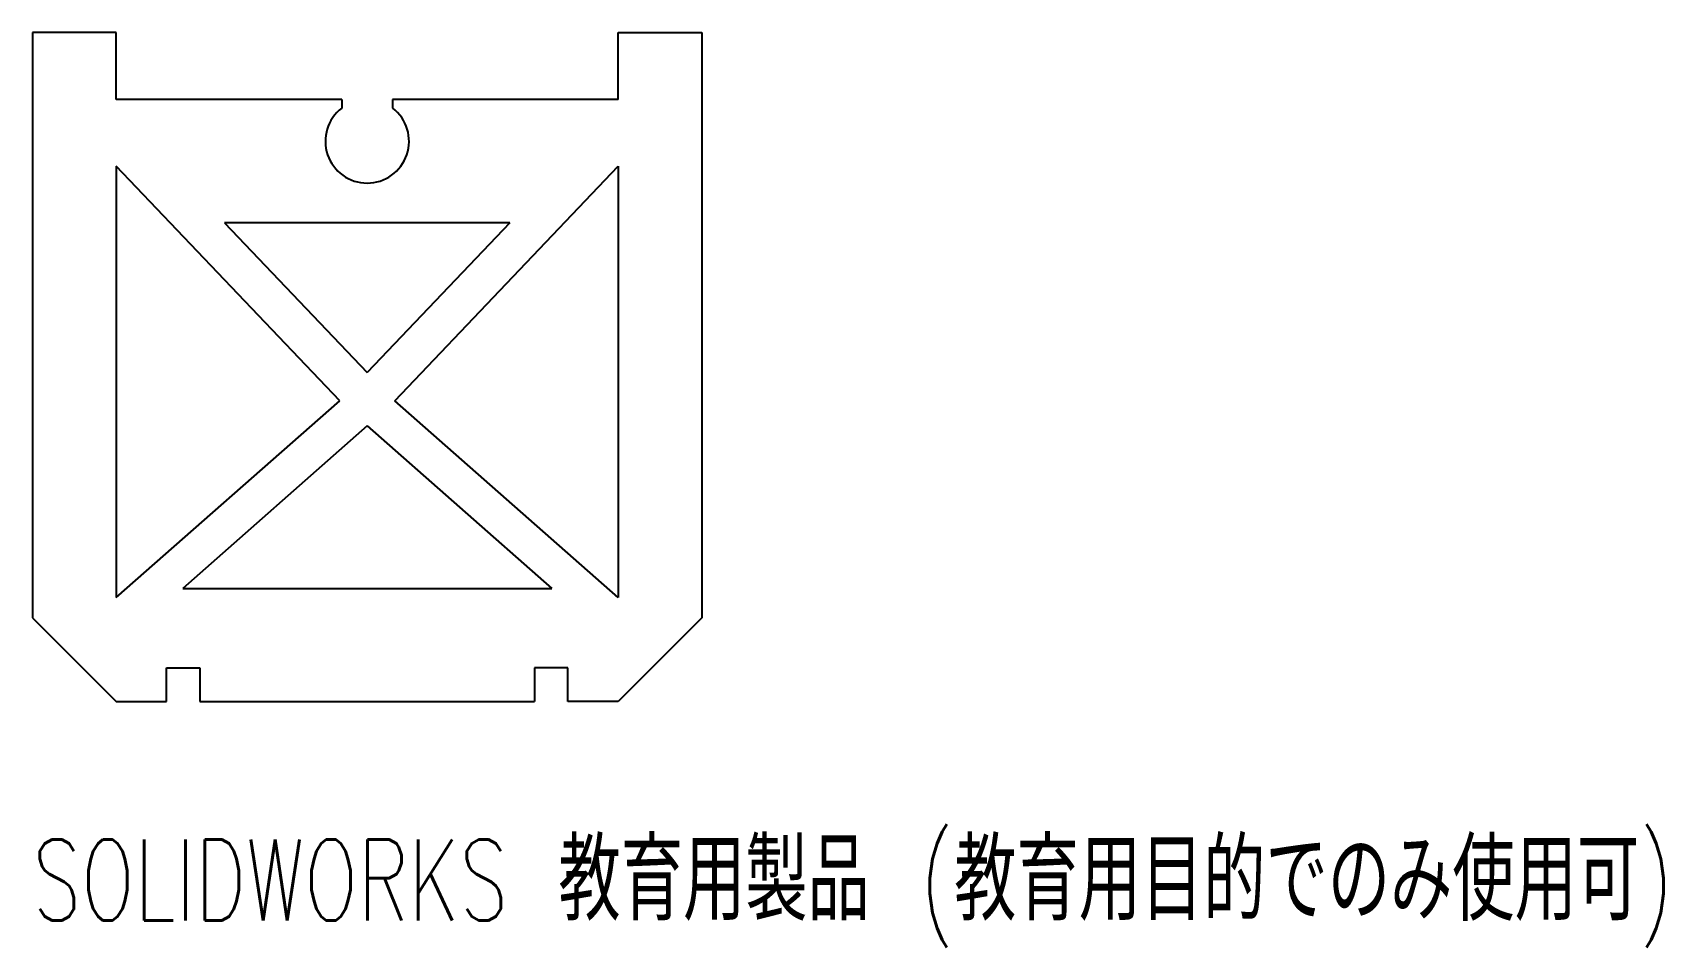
# Model space of a CAD drawing. Header units: millimetres. Extents: x -20 to 77.5, y -48.2 to 6.5.
import ezdxf

# ---------------------------------------------------------------- set-up
doc = ezdxf.new("R2010")
doc.units = ezdxf.units.MM
doc.styles.add('SLDTEXTSTYLE0', font='TXT', dxfattribs={"width": 0.7, "bigfont": 'bigfont'})

msp = doc.modelspace()

# ---------------------------------------------------------------- linework, layer by layer
at = {"color": 7, "linetype": 'Continuous', "lineweight": 25}
for p, q in [((-15, 6.5), (-20, 6.5)), ((-20, 6.5), (-20, -28.5)), ((-15, 2.5), (-15, 6.5)), ((15, 6.5), (20, 6.5)), ((15, 2.5), (15, 6.5)), ((20, 6.5), (20, -28.5)), ((-1.523, 2.5), (-15, 2.5)), ((-1.523, 2.5), (-1.523, 1.982)), ((15, 2.5), (1.523, 2.5)), ((1.523, 2.5), (1.523, 1.982)), ((-1.643, -15.517), (-15, -1.482)), ((-15, -1.482), (-15, -27.28)), ((1.643, -15.517), (15, -1.482)), ((15, -1.482), (15, -27.28)), ((8.526, -4.88), (-8.526, -4.88)), ((-8.526, -4.88), (0, -13.839)), ((8.526, -4.88), (0, -13.839)), ((-15, -27.28), (-1.643, -15.517)), ((15, -27.28), (1.643, -15.517)), ((0, -17.026), (-11.029, -26.739)), ((0, -17.026), (11.029, -26.739)), ((-11.029, -26.739), (11.029, -26.739)), ((-20, -28.5), (-15, -33.5)), ((20, -28.5), (15, -33.5)), ((-12, -33.5), (-12, -31.5)), ((-12, -31.5), (-10, -31.5)), ((-10, -31.5), (-10, -33.5)), ((10, -31.5), (10, -33.5)), ((12, -31.5), (10, -31.5)), ((12, -33.5), (12, -31.5)), ((-15, -33.5), (-12, -33.5)), ((-10, -33.5), (10, -33.5)), ((15, -33.5), (12, -33.5))]:
    msp.add_line(p, q, dxfattribs=at)
msp.add_arc((0, 0), 2.5, 127.54531, 52.45469, dxfattribs=at)

# ---------------------------------------------------------------- texts
at = {"color": 7, "linetype": 'Continuous', "insert": (-20, -41.77), "char_height": 4.83362, "attachment_point": 1, "style": 'SLDTEXTSTYLE0'}
msp.add_mtext('SOLIDWORKS 教育用製品 (教育用目的でのみ使用可)', dxfattribs=at)

doc.saveas('drawing.dxf')
